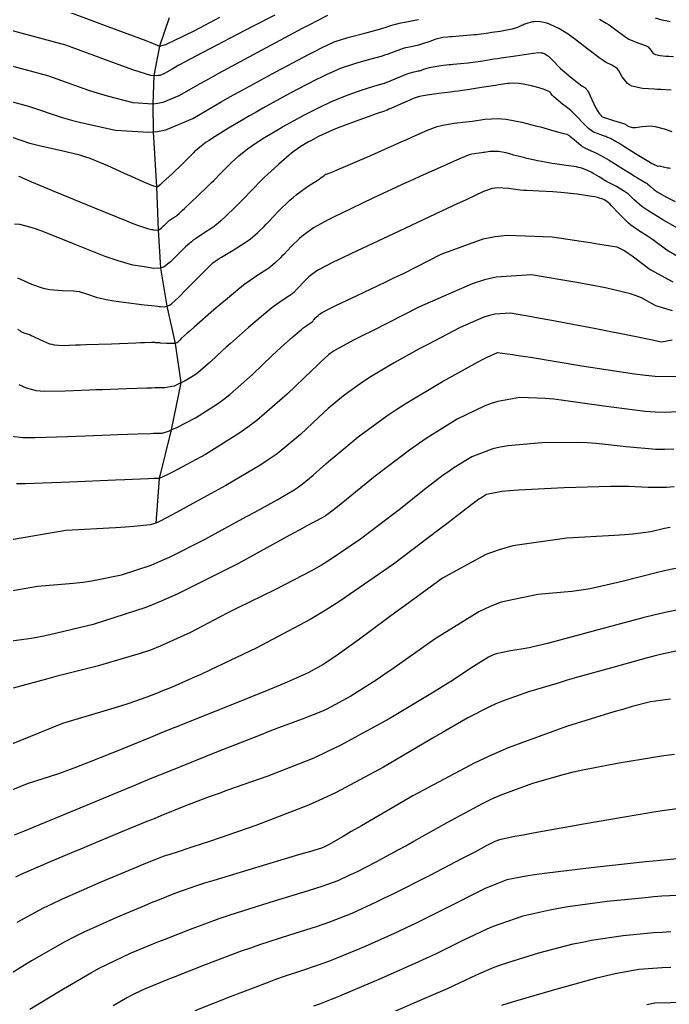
# Model space of a CAD drawing. Header units: metres. Extents: x 837117 to 838479, y 1189012 to 1191015.
# Drawn here: x 838203.7 to 838280.9, y 1189661.6 to 1189778.6 of the extents above; entities that cross this region are included whole.
import ezdxf

# ---------------------------------------------------------------- set-up
doc = ezdxf.new("R2010")
doc.units = ezdxf.units.M
doc.header["$LTSCALE"] = 0.3
for name, color, linetype in [('COTAS 10', 1, 'Continuous'), ('COTAS INT', 252, 'Continuous'), ('DRENAJE', 5, 'Continuous')]:
    doc.layers.add(name, color=color, linetype=linetype)

msp = doc.modelspace()

# ---------------------------------------------------------------- linework, layer by layer
at = {"layer": 'COTAS 10'}
for points in [[(838201.19, 1189769.26), (838204.86, 1189768.27), (838208.74, 1189766.97), (838209.84, 1189766.66), (838210.96, 1189766.37), (838215.07, 1189765.47), (838219.04, 1189765.21), (838220.05, 1189765.32), (838221.03, 1189765.51), (838224.27, 1189766.84), (838227.62, 1189768.81), (838228.66, 1189769.41), (838229.75, 1189770.02), (838234.13, 1189772.4), (838238.06, 1189774.48), (838238.87, 1189774.9), (838239.56, 1189775.25), (838241.07, 1189775.95), (838242.06, 1189776.27), (838242.43, 1189776.38), (838242.85, 1189776.5), (838244.68, 1189776.99), (838246.44, 1189777.47), (838246.81, 1189777.57), (838247.12, 1189777.66), (838247.8, 1189777.89), (838248.33, 1189778.06), (838248.53, 1189778.11), (838248.77, 1189778.17), (838249.85, 1189778.38), (838250.88, 1189778.56), (838251.08, 1189778.6)], [(838272.6, 1189778.67), (838273.39, 1189778.19), (838273.63, 1189778.03), (838273.87, 1189777.86), (838274.83, 1189777.13), (838275.82, 1189776.43), (838276.08, 1189776.28), (838276.35, 1189776.14), (838277.27, 1189775.8), (838278.04, 1189775.53), (838278.2, 1189775.45), (838278.35, 1189775.35), (838278.68, 1189774.95), (838278.97, 1189774.59), (838279.09, 1189774.52), (838279.22, 1189774.45), (838279.8, 1189774.32), (838280.46, 1189774.27), (838280.63, 1189774.26), (838280.8, 1189774.25), (838281.38, 1189774.23)], [(838281.85, 1189753.81), (838280.12, 1189754.81), (838278.34, 1189755.9), (838277.95, 1189756.16), (838277.6, 1189756.41), (838276.71, 1189757.19), (838276.02, 1189757.84), (838275.8, 1189758.02), (838275.56, 1189758.18), (838274.61, 1189758.75), (838273.66, 1189759.25), (838273.43, 1189759.38), (838273.21, 1189759.5), (838272.55, 1189759.9), (838271.98, 1189760.24), (838271.83, 1189760.33), (838271.67, 1189760.42), (838271.09, 1189760.72), (838270.36, 1189760.98), (838270.1, 1189761.04), (838269.83, 1189761.1), (838268.62, 1189761.28), (838267.29, 1189761.46), (838266.92, 1189761.52), (838266.56, 1189761.58), (838265.27, 1189761.82), (838264.16, 1189762.06), (838263.91, 1189762.11), (838263.69, 1189762.17), (838263.08, 1189762.32), (838262.56, 1189762.47), (838262.38, 1189762.51), (838262.2, 1189762.56), (838261.44, 1189762.75), (838260.63, 1189762.91), (838260.43, 1189762.93), (838260.23, 1189762.94), (838259.55, 1189762.91), (838258.92, 1189762.82), (838258.75, 1189762.79), (838258.58, 1189762.77), (838257.98, 1189762.7), (838257.41, 1189762.6), (838257.26, 1189762.57), (838257.11, 1189762.53), (838256.62, 1189762.34), (838255.88, 1189762.02), (838255.58, 1189761.88), (838255.24, 1189761.73), (838253.66, 1189761.04), (838251.31, 1189759.98), (838250.47, 1189759.6), (838249.57, 1189759.19), (838245.65, 1189757.38), (838241.87, 1189755.58), (838241.06, 1189755.18), (838240.34, 1189754.82), (838238.59, 1189753.85), (838237.51, 1189753.08), (838237.21, 1189752.84), (838236.93, 1189752.59), (838235.93, 1189751.62), (838235.05, 1189750.7), (838234.85, 1189750.49), (838234.66, 1189750.29), (838234.09, 1189749.72), (838233.49, 1189749.22), (838233.27, 1189749.06), (838233.03, 1189748.89), (838231.96, 1189748.22), (838230.44, 1189747.16), (838229.9, 1189746.74), (838229.31, 1189746.26), (838226.77, 1189744.11), (838224.43, 1189742.07), (838223.97, 1189741.66), (838223.58, 1189741.33), (838222.88, 1189740.69), (838222.7, 1189740.51), (838222.6, 1189740.41), (838222.44, 1189740.25), (838222.14, 1189740.13), (838222.01, 1189740.11), (838221.86, 1189740.1), (838221.13, 1189740.12), (838220.42, 1189740.17), (838220.28, 1189740.18), (838220.17, 1189740.18), (838219.97, 1189740.2), (838219.92, 1189740.21), (838219.89, 1189740.21), (838219.87, 1189740.21), (838219.74, 1189740.23), (838219.59, 1189740.24), (838219.54, 1189740.24), (838219.5, 1189740.24), (838219.33, 1189740.23), (838218.5, 1189740.2), (838218.04, 1189740.18), (838217.48, 1189740.16), (838214.6, 1189740.05), (838211.56, 1189739.94), (838210.9, 1189739.92), (838210.31, 1189739.9), (838208.82, 1189739.84), (838207.82, 1189739.91), (838207.54, 1189739.98), (838207.26, 1189740.05), (838206.21, 1189740.49), (838205.28, 1189740.95), (838205.06, 1189741.04), (838204.87, 1189741.13), (838204.34, 1189741.32), (838204, 1189741.43), (838203.93, 1189741.46), (838203.86, 1189741.49), (838203.72, 1189741.6), (838203.46, 1189741.77)], [(838201.7, 1189710.58), (838205.79, 1189711.28), (838210.08, 1189711.63), (838211.18, 1189711.77), (838212.25, 1189711.92), (838215.79, 1189712.64), (838219.32, 1189713.79), (838220.38, 1189714.23), (838221.47, 1189714.71), (838225.72, 1189716.85), (838229.77, 1189719.07), (838230.73, 1189719.6), (838231.62, 1189720.09), (838234.29, 1189721.55), (838236.31, 1189722.74), (838236.79, 1189723.06), (838237.23, 1189723.38), (838238.57, 1189724.48), (838240.07, 1189725.83), (838240.62, 1189726.3), (838241.23, 1189726.81), (838243.92, 1189729.01), (838247.32, 1189731.52), (838248.38, 1189732.23), (838249.49, 1189732.95), (838253.92, 1189735.59), (838257.82, 1189737.75), (838258.6, 1189738.17), (838259.24, 1189738.5), (838260.47, 1189739.03), (838262.23, 1189738.8), (838263.21, 1189738.65), (838264.4, 1189738.47), (838270.47, 1189737.47), (838276.75, 1189736.52), (838278.06, 1189736.36), (838279.19, 1189736.24), (838281.77, 1189736.18)], [(838282.25, 1189713.5), (838280.82, 1189713.2), (838279.48, 1189712.9), (838275.26, 1189711.84), (838271.46, 1189710.97), (838270.39, 1189710.79), (838269.3, 1189710.63), (838265.26, 1189710.28), (838260.88, 1189709.36), (838259.58, 1189708.85), (838258.23, 1189708.23), (838253.05, 1189705.02), (838248.2, 1189701.58), (838247.07, 1189700.81), (838246.03, 1189700.11), (838243.05, 1189698.2), (838240.71, 1189696.93), (838240.08, 1189696.62), (838239.45, 1189696.33), (838237.26, 1189695.46), (838234.42, 1189694.43), (838233.39, 1189694.03), (838232.25, 1189693.59), (838227.26, 1189691.63), (838221.21, 1189689.19), (838219.4, 1189688.45), (838217.54, 1189687.69), (838210.36, 1189684.72), (838204.23, 1189682.18), (838203.04, 1189681.69)], [(838282.6, 1189684.92), (838279.53, 1189684.49), (838278.32, 1189684.29), (838276.95, 1189684.07), (838270.68, 1189682.99), (838264.7, 1189681.93), (838263.52, 1189681.71), (838262.53, 1189681.53), (838260.68, 1189681.14), (838260.13, 1189680.94), (838259.97, 1189680.87), (838259.81, 1189680.79), (838259.19, 1189680.47), (838257.76, 1189679.69), (838257.07, 1189679.33), (838256.27, 1189678.91), (838252.32, 1189676.87), (838248.02, 1189674.69), (838246.99, 1189674.19), (838246.03, 1189673.72), (838243.13, 1189672.4), (838240.51, 1189671.35), (838239.72, 1189671.07), (838238.9, 1189670.79), (838235.74, 1189669.79), (838232.18, 1189668.65), (838231.11, 1189668.28), (838230.01, 1189667.89), (838225.74, 1189666.28), (838221.91, 1189664.77), (838221.08, 1189664.45), (838220.35, 1189664.16), (838218.58, 1189663.44), (838217.32, 1189662.85), (838216.92, 1189662.64), (838216.5, 1189662.41), (838214.8, 1189661.42)], [(838278.21, 1189661.56), (838279.17, 1189661.75), (838281.07, 1189661.82), (838282.03, 1189661.85), (838283.19, 1189661.87), (838288.95, 1189661.97), (838294.75, 1189662.07), (838295.92, 1189662.1), (838296.91, 1189662.13), (838298.95, 1189662.23), (838299.96, 1189662.27), (838300.32, 1189662.25), (838300.69, 1189662.23), (838302.31, 1189662.08), (838304.7, 1189661.8), (838305.57, 1189661.7), (838306.52, 1189661.59)]]:
    msp.add_lwpolyline(points, dxfattribs=at)
at = {"layer": 'COTAS INT'}
for points in [[(838208.34, 1189779.94), (838214.14, 1189777.79), (838217.93, 1189776.38), (838218.67, 1189776.1), (838219.27, 1189775.87), (838220.31, 1189775.43), (838221.04, 1189775.65), (838221.45, 1189775.83), (838221.95, 1189776.06), (838224.5, 1189777.32), (838227.47, 1189778.87)], [(838240.24, 1189779.1), (838238.94, 1189778.43), (838238.19, 1189778.03), (838237.25, 1189777.54), (838232.44, 1189774.97), (838227.32, 1189772.2), (838226.19, 1189771.58), (838225.18, 1189771.02), (838222.59, 1189769.53), (838220.68, 1189768.74), (838220.1, 1189768.63), (838219.5, 1189768.57), (838217.17, 1189768.72), (838214.1, 1189769.49), (838213.05, 1189769.81), (838211.9, 1189770.18), (838207.01, 1189771.93), (838201.71, 1189773.35)], [(838234, 1189779.13), (838231.44, 1189777.81), (838228.6, 1189776.35), (838227.85, 1189775.96), (838227.12, 1189775.58), (838224.63, 1189774.26), (838222.61, 1189773.17), (838222.18, 1189772.93), (838221.8, 1189772.73), (838220.9, 1189772.21), (838220.32, 1189771.97), (838220.15, 1189771.94), (838219.97, 1189771.92), (838219.26, 1189771.97), (838217.25, 1189772.6), (838216.25, 1189772.96), (838215.06, 1189773.39), (838209.15, 1189775.58), (838202.24, 1189777.44)], [(838281.1, 1189770.22), (838279.85, 1189770.28), (838279.48, 1189770.3), (838279.11, 1189770.33), (838277.7, 1189770.43), (838276.44, 1189770.71), (838276.16, 1189770.85), (838275.92, 1189771.01), (838275.29, 1189771.79), (838274.84, 1189772.58), (838274.71, 1189772.74), (838274.57, 1189772.88), (838274.06, 1189773.17), (838273.3, 1189773.54), (838273, 1189773.74), (838272.67, 1189773.97), (838271.19, 1189775.1), (838269.61, 1189776.32), (838269.23, 1189776.6), (838268.86, 1189776.85), (838267.74, 1189777.55), (838266.81, 1189777.99), (838266.57, 1189778.08), (838266.34, 1189778.16), (838265.58, 1189778.33), (838264.92, 1189778.36), (838264.76, 1189778.35), (838264.6, 1189778.33), (838264.08, 1189778.19), (838263.59, 1189778), (838263.46, 1189777.95), (838263.32, 1189777.89), (838262.82, 1189777.68), (838262.19, 1189777.48), (838261.98, 1189777.42), (838261.75, 1189777.37), (838260.76, 1189777.2), (838259.8, 1189777.05), (838259.58, 1189777.02), (838259.38, 1189776.99), (838258.84, 1189776.91), (838258.22, 1189776.83), (838257.97, 1189776.81), (838257.68, 1189776.78), (838256.38, 1189776.67), (838255.07, 1189776.57), (838254.79, 1189776.55), (838254.55, 1189776.52), (838253.95, 1189776.46), (838253.49, 1189776.36), (838253.33, 1189776.31), (838253.15, 1189776.26), (838252.4, 1189775.99), (838251.56, 1189775.71), (838251.32, 1189775.64), (838251.08, 1189775.57), (838250.21, 1189775.38), (838249.36, 1189775.2), (838249.14, 1189775.13), (838248.92, 1189775.06), (838248.19, 1189774.78), (838247.34, 1189774.46), (838247.05, 1189774.36), (838246.74, 1189774.26), (838245.42, 1189773.89), (838243.98, 1189773.49), (838243.6, 1189773.37), (838243.22, 1189773.25), (838241.9, 1189772.81), (838240.18, 1189772.07), (838239.56, 1189771.77), (838238.87, 1189771.43), (838235.82, 1189769.84), (838232.58, 1189768.07), (838231.77, 1189767.62), (838230.99, 1189767.18), (838228.5, 1189765.7), (838226.59, 1189764.51), (838226.19, 1189764.25), (838225.84, 1189764.02), (838225.03, 1189763.42), (838224.59, 1189763.02), (838224.47, 1189762.91), (838224.36, 1189762.8), (838223.98, 1189762.42), (838223.43, 1189761.86), (838223.21, 1189761.65), (838222.97, 1189761.41), (838221.83, 1189760.33), (838220.75, 1189759.32), (838220.53, 1189759.12), (838220.36, 1189758.96), (838220.06, 1189758.68), (838219.77, 1189758.75), (838219.61, 1189758.81), (838219.4, 1189758.89), (838218.37, 1189759.31), (838216.95, 1189759.94), (838216.51, 1189760.14), (838216.04, 1189760.35), (838214.15, 1189761.24), (838212.04, 1189762.11), (838211.43, 1189762.31), (838210.81, 1189762.5), (838208.48, 1189763.04), (838206.14, 1189763.55), (838205.51, 1189763.72), (838204.89, 1189763.89), (838202.71, 1189764.62)], [(838280.96, 1189778.32), (838280.81, 1189778.36), (838280.04, 1189778.55), (838279.23, 1189778.78)], [(838203.55, 1189759.99), (838203.77, 1189759.9), (838204.01, 1189759.79), (838205.08, 1189759.33), (838206.98, 1189758.54), (838207.75, 1189758.23), (838208.61, 1189757.87), (838212.58, 1189756.23), (838216.38, 1189754.69), (838217.14, 1189754.39), (838217.78, 1189754.15), (838218.99, 1189753.72), (838219.36, 1189753.66), (838219.46, 1189753.65), (838219.55, 1189753.63), (838219.85, 1189753.58), (838220.13, 1189753.6), (838220.2, 1189753.62), (838220.28, 1189753.66), (838220.55, 1189753.86), (838220.8, 1189754.12), (838220.87, 1189754.18), (838221.16, 1189754.47), (838221.4, 1189754.69), (838221.48, 1189754.75), (838221.57, 1189754.81), (838221.92, 1189755.04), (838222.26, 1189755.26), (838222.34, 1189755.32), (838222.41, 1189755.37), (838222.62, 1189755.55), (838223.04, 1189755.95), (838223.26, 1189756.16), (838223.51, 1189756.39), (838224.76, 1189757.57), (838226.12, 1189758.87), (838226.45, 1189759.19), (838226.75, 1189759.48), (838227.63, 1189760.38), (838228.4, 1189761.17), (838228.62, 1189761.39), (838228.86, 1189761.61), (838229.74, 1189762.42), (838230.77, 1189763.26), (838231.09, 1189763.49), (838231.43, 1189763.73), (838232.79, 1189764.61), (838234.4, 1189765.56), (838234.9, 1189765.84), (838235.42, 1189766.14), (838237.51, 1189767.27), (838239.67, 1189768.37), (838240.24, 1189768.64), (838240.8, 1189768.89), (838242.73, 1189769.66), (838244.38, 1189770.24), (838244.77, 1189770.37), (838245.12, 1189770.48), (838246.16, 1189770.79), (838247.04, 1189771.06), (838247.3, 1189771.15), (838247.56, 1189771.25), (838248.57, 1189771.67), (838249.52, 1189772.07), (838249.74, 1189772.15), (838249.95, 1189772.22), (838250.56, 1189772.39), (838251.05, 1189772.5), (838251.19, 1189772.53), (838251.32, 1189772.57), (838251.81, 1189772.74), (838252.39, 1189772.91), (838252.59, 1189772.95), (838252.8, 1189772.99), (838253.72, 1189773.13), (838254.7, 1189773.25), (838254.96, 1189773.28), (838255.21, 1189773.31), (838256.08, 1189773.38), (838256.99, 1189773.47), (838257.27, 1189773.51), (838257.56, 1189773.54), (838258.7, 1189773.71), (838260.04, 1189773.92), (838260.45, 1189773.98), (838260.88, 1189774.05), (838262.59, 1189774.31), (838264.13, 1189774.53), (838264.45, 1189774.57), (838264.73, 1189774.61), (838265.35, 1189774.68), (838265.66, 1189774.67), (838265.74, 1189774.65), (838265.82, 1189774.64), (838266.09, 1189774.55), (838266.41, 1189774.35), (838266.51, 1189774.26), (838266.63, 1189774.15), (838267.1, 1189773.66), (838267.74, 1189773), (838267.96, 1189772.8), (838268.2, 1189772.59), (838269.21, 1189771.74), (838270.14, 1189771), (838270.34, 1189770.86), (838270.5, 1189770.74), (838270.85, 1189770.53), (838271.08, 1189770.29), (838271.16, 1189770.15), (838271.26, 1189769.98), (838271.68, 1189769.09), (838272.12, 1189768.17), (838272.22, 1189767.98), (838272.31, 1189767.81), (838272.58, 1189767.41), (838272.76, 1189767.21), (838272.8, 1189767.17), (838272.83, 1189767.14), (838272.91, 1189767.06), (838273.14, 1189766.97), (838273.27, 1189766.93), (838273.42, 1189766.88), (838274.23, 1189766.63), (838275.04, 1189766.38), (838275.2, 1189766.33), (838275.33, 1189766.29), (838275.57, 1189766.2), (838275.69, 1189766.14), (838275.74, 1189766.11), (838275.79, 1189766.07), (838276.07, 1189765.9), (838276.51, 1189765.78), (838276.67, 1189765.77), (838276.85, 1189765.77), (838277.66, 1189765.88), (838278.62, 1189765.96), (838278.9, 1189765.94), (838279.18, 1189765.9), (838280.25, 1189765.62), (838281.19, 1189765.31)], [(838281.03, 1189760.91), (838280.83, 1189760.93), (838280.65, 1189760.96), (838280.18, 1189761.06), (838279.89, 1189761.14), (838279.82, 1189761.16), (838279.75, 1189761.17), (838279.54, 1189761.16), (838279.02, 1189761.37), (838278.75, 1189761.51), (838278.43, 1189761.7), (838276.84, 1189762.67), (838275.22, 1189763.69), (838274.87, 1189763.9), (838274.58, 1189764.08), (838273.89, 1189764.47), (838273.46, 1189764.65), (838273.33, 1189764.71), (838273.18, 1189764.76), (838272.61, 1189764.95), (838272.03, 1189765.17), (838271.88, 1189765.24), (838271.74, 1189765.32), (838271.29, 1189765.66), (838270.83, 1189766.08), (838270.7, 1189766.22), (838270.55, 1189766.36), (838269.99, 1189766.97), (838269.44, 1189767.54), (838269.31, 1189767.67), (838269.19, 1189767.78), (838268.82, 1189768.07), (838268.45, 1189768.34), (838268.33, 1189768.43), (838268.19, 1189768.54), (838267.65, 1189768.98), (838267.16, 1189769.42), (838267.06, 1189769.51), (838266.98, 1189769.59), (838266.81, 1189769.81), (838266.7, 1189769.96), (838266.64, 1189770), (838266.58, 1189770.04), (838266.29, 1189770.19), (838265.8, 1189770.36), (838265.62, 1189770.42), (838265.41, 1189770.48), (838264.48, 1189770.73), (838263.5, 1189770.94), (838263.26, 1189770.98), (838263.04, 1189771.01), (838262.37, 1189771.04), (838261.87, 1189771.01), (838261.76, 1189771), (838261.66, 1189770.99), (838261.4, 1189770.96), (838260.85, 1189770.88), (838260.57, 1189770.83), (838260.23, 1189770.78), (838258.56, 1189770.52), (838256.9, 1189770.25), (838256.57, 1189770.21), (838256.3, 1189770.16), (838255.79, 1189770.09), (838255.35, 1189770.04), (838255.12, 1189770.01), (838254.85, 1189769.98), (838253.48, 1189769.8), (838252.12, 1189769.62), (838251.85, 1189769.59), (838251.63, 1189769.55), (838251.21, 1189769.48), (838251.09, 1189769.44), (838251.06, 1189769.43), (838251.03, 1189769.42), (838250.91, 1189769.39), (838250.54, 1189769.25), (838250.34, 1189769.17), (838250.11, 1189769.07), (838248.95, 1189768.56), (838247.78, 1189768.04), (838247.54, 1189767.94), (838247.33, 1189767.85), (838246.9, 1189767.69), (838246.26, 1189767.48), (838245.94, 1189767.36), (838245.54, 1189767.22), (838243.56, 1189766.51), (838241.42, 1189765.7), (838240.93, 1189765.5), (838240.48, 1189765.31), (838239.19, 1189764.71), (838238.26, 1189764.2), (838238.02, 1189764.07), (838237.8, 1189763.94), (838237.07, 1189763.51), (838236.28, 1189762.95), (838236, 1189762.74), (838235.71, 1189762.5), (838234.46, 1189761.42), (838233.12, 1189760.2), (838232.77, 1189759.86), (838232.43, 1189759.53), (838231.28, 1189758.35), (838230.26, 1189757.29), (838230.01, 1189757.03), (838229.78, 1189756.79), (838229.03, 1189756.07), (838228.41, 1189755.48), (838228.25, 1189755.33), (838228.1, 1189755.18), (838227.59, 1189754.69), (838226.99, 1189754.18), (838226.79, 1189754.03), (838226.56, 1189753.87), (838225.57, 1189753.23), (838224.56, 1189752.56), (838224.31, 1189752.38), (838224.08, 1189752.21), (838223.38, 1189751.58), (838222.55, 1189750.75), (838222.36, 1189750.56), (838221.62, 1189749.83), (838220.84, 1189749.24), (838220.62, 1189749.14), (838220.41, 1189749.07), (838219.6, 1189749.02), (838218.73, 1189749.17), (838218.47, 1189749.21), (838218.2, 1189749.25), (838217.14, 1189749.43), (838215.37, 1189749.92), (838214.66, 1189750.17), (838213.85, 1189750.47), (838210.09, 1189751.96), (838206.44, 1189753.41), (838205.69, 1189753.68), (838205.05, 1189753.91), (838203.69, 1189754.25), (838203.08, 1189754.29)], [(838203.44, 1189747.92), (838203.78, 1189747.77), (838205.08, 1189747.18), (838206.47, 1189746.69), (838206.86, 1189746.6), (838207.26, 1189746.52), (838208.71, 1189746.42), (838210.07, 1189746.37), (838210.41, 1189746.33), (838210.73, 1189746.28), (838211.75, 1189745.98), (838212.64, 1189745.66), (838212.88, 1189745.59), (838213.11, 1189745.52), (838213.95, 1189745.34), (838214.86, 1189745.2), (838215.14, 1189745.16), (838215.45, 1189745.12), (838216.66, 1189744.95), (838217.87, 1189744.79), (838218.17, 1189744.75), (838218.46, 1189744.72), (838219.36, 1189744.61), (838220.09, 1189744.53), (838220.26, 1189744.51), (838220.42, 1189744.5), (838220.9, 1189744.46), (838221.39, 1189744.61), (838221.56, 1189744.72), (838221.75, 1189744.86), (838222.54, 1189745.58), (838223.46, 1189746.52), (838223.73, 1189746.79), (838223.99, 1189747.06), (838225, 1189748.07), (838225.88, 1189748.95), (838226.06, 1189749.14), (838226.23, 1189749.3), (838226.63, 1189749.68), (838227.15, 1189750.05), (838227.4, 1189750.2), (838227.68, 1189750.38), (838229.05, 1189751.21), (838230.49, 1189752.12), (838230.82, 1189752.34), (838231.12, 1189752.56), (838231.95, 1189753.25), (838232.72, 1189754.02), (838232.98, 1189754.29), (838233.26, 1189754.59), (838234.45, 1189755.84), (838235.79, 1189757.15), (838236.16, 1189757.47), (838236.53, 1189757.78), (838237.9, 1189758.76), (838239.03, 1189759.5), (838239.26, 1189759.65), (838239.45, 1189759.78), (838239.85, 1189760.07), (838239.99, 1189760.18), (838240.02, 1189760.2), (838240.05, 1189760.22), (838240.13, 1189760.22), (838240.98, 1189760.56), (838241.5, 1189760.78), (838242.14, 1189761.05), (838245.47, 1189762.51), (838249.01, 1189764.06), (838249.78, 1189764.4), (838250.45, 1189764.7), (838252.14, 1189765.45), (838253.29, 1189765.88), (838253.63, 1189765.97), (838253.98, 1189766.06), (838255.31, 1189766.28), (838256.71, 1189766.45), (838257.1, 1189766.5), (838257.5, 1189766.55), (838258.96, 1189766.76), (838260.52, 1189766.83), (838260.99, 1189766.81), (838261.47, 1189766.76), (838263.34, 1189766.41), (838265.12, 1189765.95), (838265.55, 1189765.84), (838265.95, 1189765.73), (838267.16, 1189765.4), (838268.03, 1189765.15), (838268.21, 1189765.1), (838268.36, 1189765.06), (838268.69, 1189764.97), (838268.96, 1189764.82), (838269.07, 1189764.74), (838269.2, 1189764.65), (838269.79, 1189764.15), (838270.4, 1189763.64), (838270.53, 1189763.53), (838270.66, 1189763.45), (838270.99, 1189763.27), (838271.33, 1189763.14), (838271.46, 1189763.08), (838271.59, 1189763.02), (838272.21, 1189762.73), (838273.08, 1189762.26), (838273.38, 1189762.08), (838273.71, 1189761.89), (838275.11, 1189761.02), (838276.45, 1189760.18), (838276.75, 1189760), (838277.01, 1189759.84), (838277.68, 1189759.46), (838278.09, 1189759.22), (838278.19, 1189759.15), (838278.29, 1189759.07), (838278.59, 1189758.79), (838279.03, 1189758.42), (838279.22, 1189758.29), (838279.44, 1189758.15), (838280.46, 1189757.54), (838281.56, 1189756.98)], [(838282.33, 1189750.19), (838280.59, 1189751.19), (838279.03, 1189752.36), (838278.65, 1189752.63), (838278.3, 1189752.87), (838277.23, 1189753.56), (838276.3, 1189754.19), (838276.04, 1189754.4), (838275.78, 1189754.63), (838274.84, 1189755.59), (838273.99, 1189756.49), (838273.79, 1189756.69), (838273.61, 1189756.85), (838273.08, 1189757.24), (838272.33, 1189757.47), (838272.02, 1189757.53), (838271.65, 1189757.6), (838269.93, 1189757.85), (838268, 1189758.07), (838267.5, 1189758.11), (838267.02, 1189758.15), (838265.41, 1189758.22), (838263.94, 1189758.28), (838263.54, 1189758.31), (838263.14, 1189758.35), (838261.75, 1189758.52), (838260.46, 1189758.6), (838260.13, 1189758.57), (838259.82, 1189758.52), (838258.78, 1189758.17), (838256.66, 1189757.16), (838255.66, 1189756.69), (838254.49, 1189756.14), (838248.78, 1189753.47), (838243.11, 1189750.82), (838241.97, 1189750.27), (838241.01, 1189749.81), (838239.1, 1189748.82), (838238.41, 1189748.33), (838238.23, 1189748.18), (838238.04, 1189748.02), (838237.41, 1189747.4), (838236.85, 1189746.82), (838236.72, 1189746.68), (838236.6, 1189746.55), (838236.24, 1189746.19), (838235.85, 1189745.87), (838235.71, 1189745.77), (838235.56, 1189745.66), (838234.88, 1189745.24), (838233.8, 1189744.47), (838233.39, 1189744.14), (838232.93, 1189743.77), (838230.88, 1189742.02), (838228.74, 1189740.13), (838228.23, 1189739.68), (838227.76, 1189739.25), (838226.34, 1189737.93), (838225.17, 1189736.89), (838224.84, 1189736.64), (838224.52, 1189736.4), (838223.36, 1189735.67), (838222.29, 1189735.16), (838222.02, 1189735.06), (838221.76, 1189734.99), (838220.94, 1189734.86), (838219.79, 1189734.83), (838219.33, 1189734.82), (838218.8, 1189734.8), (838216.36, 1189734.72), (838213.51, 1189734.62), (838212.72, 1189734.59), (838211.94, 1189734.56), (838209.09, 1189734.44), (838206.66, 1189734.42), (838206.13, 1189734.46), (838205.66, 1189734.5), (838204.48, 1189734.79), (838203.6, 1189735.19)], [(838202.76, 1189729.1), (838204.06, 1189728.95), (838204.71, 1189728.94), (838205.49, 1189728.94), (838209.36, 1189729.05), (838213.5, 1189729.22), (838214.44, 1189729.25), (838215.3, 1189729.29), (838217.68, 1189729.38), (838219.23, 1189729.43), (838219.57, 1189729.44), (838219.87, 1189729.45), (838220.6, 1189729.47), (838221.49, 1189729.75), (838221.89, 1189729.93), (838222.35, 1189730.15), (838224.56, 1189731.3), (838227.2, 1189732.96), (838227.93, 1189733.5), (838228.67, 1189734.07), (838231.34, 1189736.43), (838233.7, 1189738.69), (838234.24, 1189739.19), (838234.73, 1189739.65), (838236.08, 1189740.87), (838236.96, 1189741.62), (838237.16, 1189741.78), (838237.33, 1189741.92), (838237.8, 1189742.25), (838238.09, 1189742.44), (838238.16, 1189742.48), (838238.21, 1189742.52), (838238.38, 1189742.66), (838238.54, 1189742.82), (838238.59, 1189742.87), (838238.64, 1189742.93), (838238.88, 1189743.19), (838239.16, 1189743.45), (838239.24, 1189743.52), (838239.32, 1189743.58), (838239.61, 1189743.79), (838240.44, 1189744.22), (838240.85, 1189744.42), (838241.34, 1189744.65), (838243.78, 1189745.8), (838247.11, 1189747.39), (838248.16, 1189747.9), (838249.28, 1189748.45), (838253.78, 1189750.71), (838258.76, 1189752.54), (838260.18, 1189752.81), (838261.62, 1189752.99), (838266.96, 1189752.8), (838271.46, 1189752.1), (838272.36, 1189751.95), (838273.12, 1189751.83), (838274.64, 1189751.58), (838275.59, 1189751.11), (838275.99, 1189750.84), (838276.46, 1189750.53), (838278.62, 1189748.92), (838281.31, 1189747.46)], [(838281.27, 1189743.98), (838279.29, 1189744.6), (838277.57, 1189745.55), (838276.95, 1189745.78), (838276.27, 1189746.01), (838273.3, 1189746.73), (838269.89, 1189747.36), (838268.94, 1189747.53), (838267.98, 1189747.69), (838264.49, 1189748.26), (838260.31, 1189748.01), (838258.92, 1189747.66), (838257.43, 1189747.19), (838251.19, 1189744.48), (838245.52, 1189741.59), (838244.39, 1189741.01), (838243.44, 1189740.53), (838241.61, 1189739.57), (838241.07, 1189739.25), (838240.94, 1189739.17), (838240.81, 1189739.08), (838240.43, 1189738.8), (838239.47, 1189737.92), (838238.98, 1189737.46), (838238.4, 1189736.91), (838235.49, 1189734.12), (838231.85, 1189730.96), (838230.81, 1189730.16), (838229.74, 1189729.4), (838225.75, 1189726.93), (838222.42, 1189725.13), (838221.76, 1189724.79), (838221.22, 1189724.51), (838220.26, 1189724.07), (838219.94, 1189724.06), (838219.81, 1189724.06), (838219.67, 1189724.06), (838219, 1189724.03), (838217.09, 1189723.96), (838216.16, 1189723.92), (838215.06, 1189723.88), (838209.63, 1189723.65), (838204.33, 1189723.45), (838203.3, 1189723.42)], [(838281.22, 1189740.49), (838279.96, 1189740.28), (838278.68, 1189740.56), (838277.9, 1189740.72), (838276.94, 1189740.91), (838271.95, 1189741.88), (838266.66, 1189742.89), (838265.52, 1189743.1), (838264.51, 1189743.29), (838262.02, 1189743.72), (838260.14, 1189743.61), (838259.51, 1189743.45), (838258.84, 1189743.24), (838256.03, 1189742.02), (838252.94, 1189740.41), (838252.09, 1189739.96), (838251.24, 1189739.5), (838248.2, 1189737.83), (838245.44, 1189736.19), (838244.77, 1189735.76), (838244.13, 1189735.34), (838242.17, 1189733.91), (838240.35, 1189732.37), (838239.8, 1189731.88), (838239.23, 1189731.37), (838237.03, 1189729.3), (838234.26, 1189727.01), (838233.33, 1189726.36), (838232.33, 1189725.69), (838228.16, 1189723.23), (838224.27, 1189721.1), (838223.45, 1189720.65), (838222.74, 1189720.26), (838221.13, 1189719.38), (838220.29, 1189718.96), (838220.07, 1189718.86), (838219.87, 1189718.78), (838219.17, 1189718.55), (838217.24, 1189718.35), (838216.26, 1189718.28), (838215.07, 1189718.21), (838209.17, 1189717.89), (838202.7, 1189716.77)], [(838283.66, 1189732.09), (838280.3, 1189731.9), (838279.19, 1189731.94), (838278.01, 1189732.02), (838273.1, 1189732.65), (838268.29, 1189733.35), (838267.16, 1189733.48), (838266.12, 1189733.57), (838263.1, 1189733.68), (838260.48, 1189733.23), (838259.69, 1189732.98), (838258.87, 1189732.67), (838255.66, 1189731.12), (838252.1, 1189728.91), (838251.06, 1189728.2), (838250, 1189727.44), (838245.94, 1189724.34), (838242.5, 1189721.57), (838241.83, 1189721.03), (838241.27, 1189720.59), (838240.27, 1189719.79), (838240.04, 1189719.64), (838239.97, 1189719.59), (838239.9, 1189719.55), (838239.61, 1189719.4), (838237.89, 1189718.47), (838236.91, 1189717.94), (838235.72, 1189717.29), (838229.61, 1189713.93), (838222.39, 1189710.31), (838220.5, 1189709.49), (838218.66, 1189708.75), (838212.4, 1189706.73), (838207.25, 1189705.5), (838206.1, 1189705.26), (838205.08, 1189705.06), (838202.4, 1189704.69)], [(838281.4, 1189727.55), (838280.32, 1189727.51), (838279.27, 1189727.51), (838275.74, 1189727.82), (838272.17, 1189728.23), (838271.11, 1189728.3), (838270, 1189728.34), (838265.74, 1189728.31), (838261.73, 1189727.96), (838260.79, 1189727.79), (838259.92, 1189727.6), (838257.41, 1189726.64), (838255.28, 1189725.33), (838254.66, 1189724.9), (838254.02, 1189724.45), (838251.6, 1189722.59), (838248.93, 1189720.48), (838248.13, 1189719.86), (838247.32, 1189719.23), (838244.19, 1189716.85), (838240.63, 1189714.43), (838239.54, 1189713.78), (838238.42, 1189713.13), (838233.99, 1189710.84), (838229.59, 1189708.7), (838228.48, 1189708.15), (838227.42, 1189707.6), (838223.99, 1189705.78), (838220.39, 1189704.13), (838219.22, 1189703.69), (838217.98, 1189703.26), (838212.9, 1189701.79), (838207.98, 1189700.53), (838206.85, 1189700.23), (838205.82, 1189699.96), (838202.9, 1189699.14)], [(838281.45, 1189723.09), (838280.54, 1189723), (838278.37, 1189722.99), (838276.06, 1189723.12), (838275.05, 1189723.12), (838273.89, 1189723.11), (838268.37, 1189722.96), (838262.97, 1189722.69), (838261.88, 1189722.6), (838260.97, 1189722.52), (838259.15, 1189722.17), (838258.46, 1189721.74), (838258.26, 1189721.6), (838258.05, 1189721.45), (838257.26, 1189720.85), (838255.35, 1189719.38), (838254.44, 1189718.69), (838253.37, 1189717.88), (838248.1, 1189713.91), (838241.74, 1189709.48), (838239.97, 1189708.37), (838238.2, 1189707.31), (838231.79, 1189703.91), (838226.35, 1189701.34), (838225.19, 1189700.8), (838224.18, 1189700.34), (838221.79, 1189699.29), (838220.47, 1189698.76), (838220.14, 1189698.62), (838219.82, 1189698.5), (838218.78, 1189698.07), (838216.66, 1189697.35), (838215.67, 1189697.03), (838214.49, 1189696.67), (838208.78, 1189694.96), (838202.42, 1189692.37)], [(838280.97, 1189718.26), (838280.31, 1189718.13), (838278.69, 1189717.75), (838276.54, 1189717.46), (838275.54, 1189717.38), (838274.37, 1189717.3), (838268.69, 1189717), (838262.28, 1189716.08), (838260.65, 1189715.61), (838259.08, 1189715.05), (838253.91, 1189712.21), (838249.47, 1189708.99), (838248.36, 1189708.18), (838247.3, 1189707.4), (838243.91, 1189704.88), (838241.13, 1189702.88), (838240.47, 1189702.43), (838239.84, 1189702.03), (838237.96, 1189700.97), (838235.46, 1189699.87), (838234.44, 1189699.45), (838233.29, 1189698.97), (838227.96, 1189696.83), (838222.12, 1189694.48), (838220.63, 1189693.88), (838219.21, 1189693.3), (838214.57, 1189691.4), (838210.45, 1189689.76), (838209.35, 1189689.36), (838208.28, 1189688.98), (838204.57, 1189687.78), (838201.26, 1189686.44)], [(838285.02, 1189709.12), (838280.6, 1189708.2), (838279.21, 1189707.87), (838277.74, 1189707.51), (838271.82, 1189705.93), (838266.39, 1189704.48), (838265.23, 1189704.19), (838264.22, 1189703.96), (838261.82, 1189703.56), (838260.31, 1189703.24), (838259.85, 1189703.07), (838259.39, 1189702.85), (838257.59, 1189701.74), (838254.91, 1189699.96), (838253.89, 1189699.32), (838252.74, 1189698.61), (838247.59, 1189695.52), (838241.76, 1189692.34), (838240.19, 1189691.58), (838238.64, 1189690.86), (838233.17, 1189688.69), (838228.38, 1189687.02), (838227.26, 1189686.61), (838226.21, 1189686.23), (838223.17, 1189685.08), (838220.47, 1189683.99), (838219.65, 1189683.65), (838218.79, 1189683.3), (838215.41, 1189681.91), (838211.94, 1189680.46), (838211.02, 1189680.08), (838210.12, 1189679.7), (838207.01, 1189678.4), (838204.36, 1189677.25), (838203.75, 1189676.97), (838203.19, 1189676.7)], [(838281.99, 1189703.63), (838279.84, 1189703.15), (838279.04, 1189702.95), (838278.14, 1189702.72), (838274.16, 1189701.63), (838269.84, 1189700.41), (838268.74, 1189700.09), (838267.67, 1189699.77), (838264.16, 1189698.71), (838261.07, 1189697.62), (838260.27, 1189697.29), (838259.5, 1189696.96), (838256.93, 1189695.64), (838253.93, 1189693.89), (838252.89, 1189693.28), (838251.76, 1189692.62), (838246.93, 1189689.77), (838241.3, 1189686.76), (838239.67, 1189686), (838238.01, 1189685.26), (838231.75, 1189682.84), (838226.35, 1189680.99), (838225.23, 1189680.61), (838224.27, 1189680.29), (838222.15, 1189679.6), (838221.24, 1189679.32), (838221.04, 1189679.26), (838220.86, 1189679.2), (838220.4, 1189679.04), (838219.13, 1189678.52), (838218.44, 1189678.23), (838217.6, 1189677.88), (838213.34, 1189676.1), (838208.64, 1189674.04), (838207.51, 1189673.51), (838206.47, 1189673), (838203.34, 1189671.3)], [(838281.03, 1189697.85), (838278.65, 1189697.53), (838276.47, 1189696.97), (838275.47, 1189696.68), (838274.3, 1189696.33), (838268.64, 1189694.61), (838261.73, 1189692.06), (838259.76, 1189691.2), (838257.77, 1189690.27), (838250.39, 1189686.35), (838244.28, 1189682.81), (838243.09, 1189682.12), (838242.11, 1189681.55), (838240.39, 1189680.55), (838240.07, 1189680.38), (838239.98, 1189680.34), (838239.89, 1189680.3), (838239.53, 1189680.16), (838238.11, 1189679.73), (838237.35, 1189679.5), (838236.42, 1189679.22), (838231.71, 1189677.82), (838226.75, 1189676.32), (838225.65, 1189675.97), (838224.68, 1189675.66), (838222.18, 1189674.79), (838220.05, 1189673.94), (838219.32, 1189673.64), (838218.52, 1189673.31), (838215.09, 1189671.88), (838211.21, 1189670.12), (838210.13, 1189669.57), (838209.05, 1189669), (838205.09, 1189666.76), (838201.75, 1189664.68)], [(838204.87, 1189661.01), (838208.41, 1189663.17), (838212.21, 1189665.37), (838213.14, 1189665.87), (838214.03, 1189666.34), (838216.83, 1189667.66), (838219.44, 1189668.73), (838220.2, 1189669.04), (838220.98, 1189669.35), (838223.96, 1189670.53), (838227.38, 1189671.78), (838228.44, 1189672.14), (838229.55, 1189672.51), (838233.96, 1189673.87), (838238, 1189675.1), (838238.87, 1189675.38), (838239.64, 1189675.63), (838241.52, 1189676.31), (838242.92, 1189676.96), (838243.39, 1189677.18), (838243.89, 1189677.43), (838245.97, 1189678.48), (838248.67, 1189679.93), (838249.56, 1189680.43), (838250.51, 1189680.96), (838254.46, 1189683.21), (838258.66, 1189685.46), (838259.78, 1189685.99), (838260.88, 1189686.47), (838264.66, 1189687.88), (838268.42, 1189688.93), (838269.49, 1189689.2), (838270.58, 1189689.45), (838274.66, 1189690.26), (838278.99, 1189690.96), (838280.24, 1189691.14), (838281.51, 1189691.31)], [(838281.79, 1189678.86), (838280.61, 1189678.76), (838278.94, 1189678.61), (838278.05, 1189678.52), (838276.98, 1189678.4), (838271.58, 1189677.8), (838266.03, 1189677.13), (838264.86, 1189676.97), (838263.86, 1189676.83), (838261.58, 1189676.39), (838259.78, 1189675.69), (838259.08, 1189675.38), (838258.3, 1189675.01), (838254.74, 1189673.23), (838250.7, 1189671.21), (838249.61, 1189670.68), (838248.54, 1189670.18), (838244.74, 1189668.48), (838241.38, 1189667.08), (838240.56, 1189666.76), (838239.81, 1189666.48), (838237.52, 1189665.7), (838234.98, 1189664.86), (838234.07, 1189664.53), (838233.07, 1189664.16), (838228.69, 1189662.48), (838224.51, 1189660.83)], [(838282.7, 1189674.56), (838280, 1189674.43), (838279.04, 1189674.35), (838278, 1189674.26), (838273.48, 1189673.79), (838268.83, 1189673.17), (838267.71, 1189672.98), (838266.67, 1189672.79), (838263.48, 1189672.05), (838260.73, 1189671.13), (838259.96, 1189670.83), (838259.18, 1189670.51), (838256.35, 1189669.17), (838253.08, 1189667.57), (838252.03, 1189667.08), (838250.92, 1189666.57), (838246.35, 1189664.56), (838242.24, 1189662.8), (838241.41, 1189662.45), (838240.71, 1189662.16), (838239.3, 1189661.61), (838238.58, 1189661.38)], [(838247.74, 1189660.53), (838251.21, 1189662.03), (838254.5, 1189663.47), (838255.26, 1189663.82), (838255.96, 1189664.14), (838257.97, 1189665.11), (838260.07, 1189666.01), (838260.84, 1189666.28), (838261.68, 1189666.57), (838265.38, 1189667.71), (838269.47, 1189668.76), (838270.56, 1189668.99), (838271.64, 1189669.21), (838275.38, 1189669.77), (838279.02, 1189670.11), (838280.04, 1189670.18), (838281.06, 1189670.24)], [(838260.96, 1189661.51), (838261.71, 1189661.74), (838262.63, 1189662.01), (838267.27, 1189663.36), (838272.27, 1189664.73), (838273.41, 1189665.01), (838274.44, 1189665.25), (838277.27, 1189665.76), (838280.04, 1189665.97), (838281.04, 1189666.02)]]:
    msp.add_lwpolyline(points, dxfattribs=at)
at = {"layer": 'DRENAJE'}
for p, q in [((838221.45, 1189778.82), (838220.31, 1189775.43)), ((838220.31, 1189775.43), (838219.61, 1189771.94)), ((838219.61, 1189771.94), (838219.5, 1189768.57)), ((838219.5, 1189768.57), (838219.54, 1189765.27)), ((838219.54, 1189765.27), (838219.92, 1189758.72)), ((838219.92, 1189758.72), (838220.13, 1189753.6)), ((838220.13, 1189753.6), (838220.41, 1189749.07)), ((838220.41, 1189749.07), (838221.15, 1189744.54)), ((838221.15, 1189744.54), (838222.14, 1189740.13)), ((838222.14, 1189740.13), (838222.82, 1189735.42)), ((838222.82, 1189735.42), (838221.69, 1189729.84)), ((838221.69, 1189729.84), (838220.26, 1189724.07)), ((838220.26, 1189724.07), (838219.87, 1189718.78))]:
    msp.add_line(p, q, dxfattribs=at)

doc.saveas('drawing.dxf')
